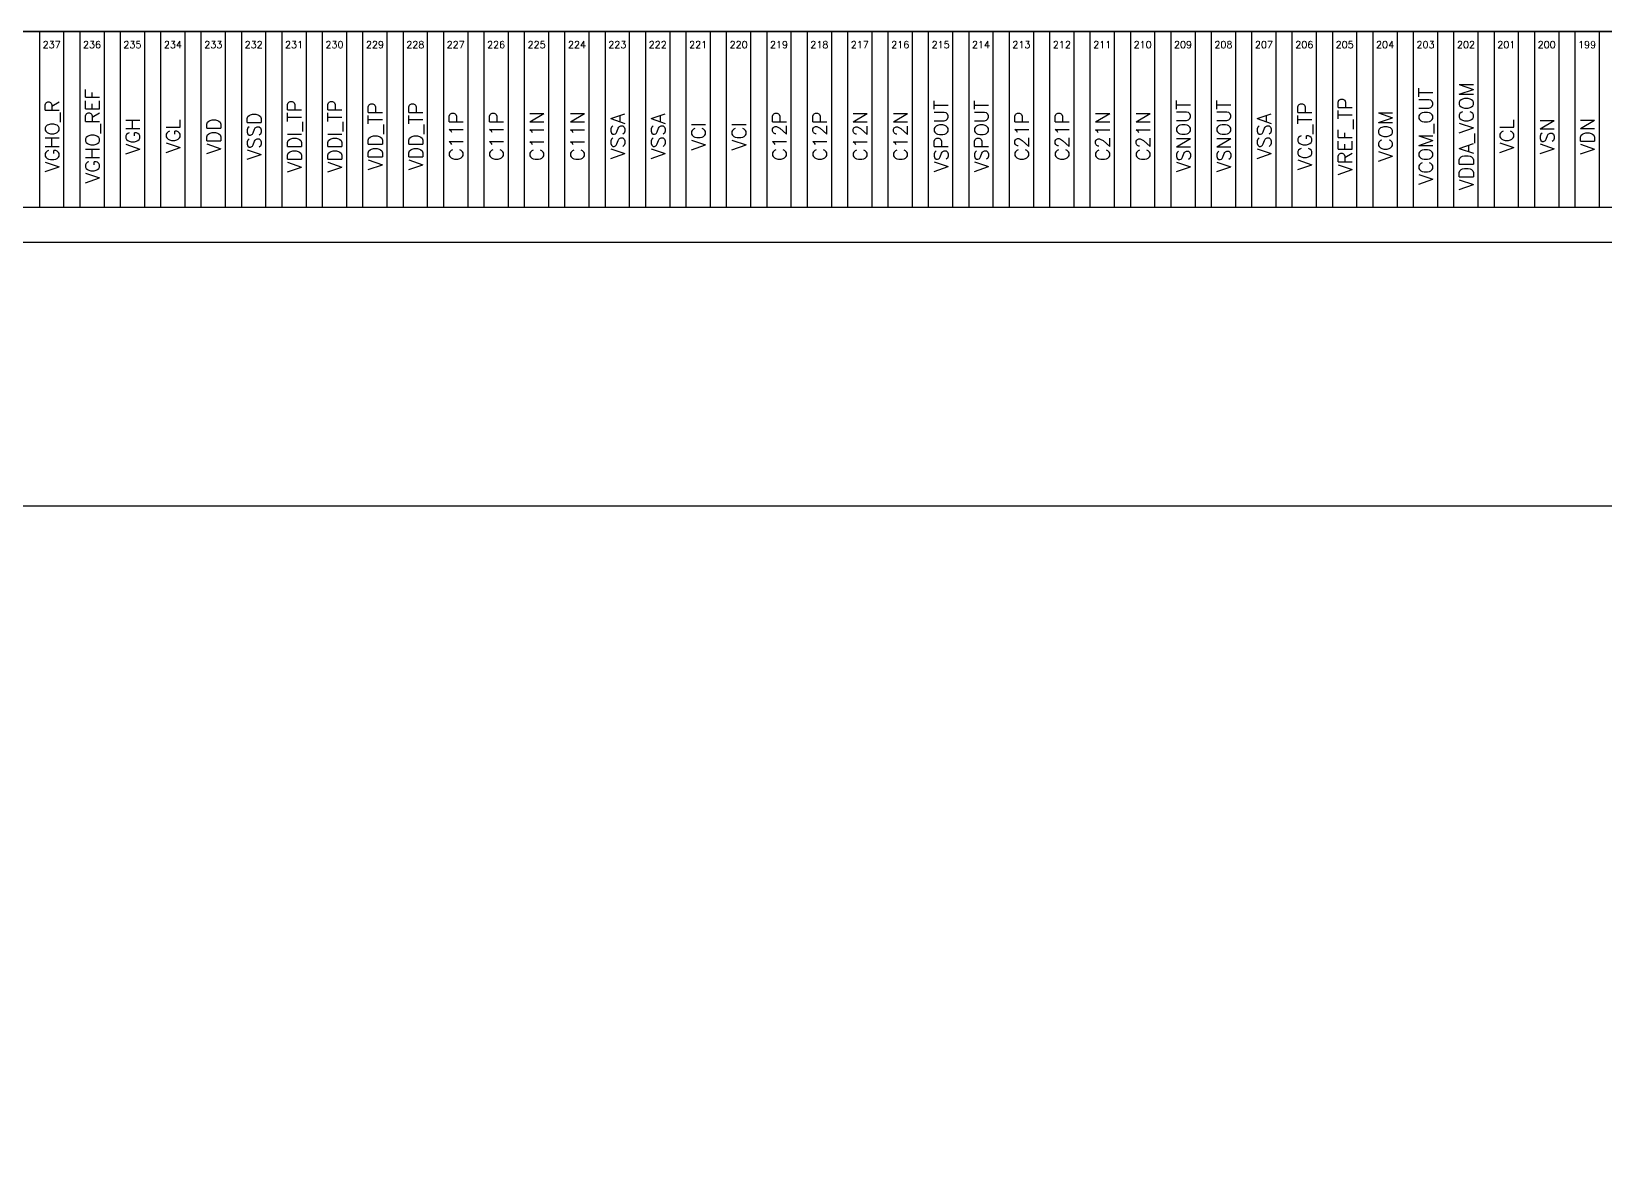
# Model space of a CAD drawing. Header units: millimetres. Extents: x 1862 to 2439, y 367 to 860.
# Drawn here: x 2045.241 to 2049.715, y 553.343 to 556.543 of the extents above; entities that cross this region are included whole.
import ezdxf
from ezdxf.enums import TextEntityAlignment as Align

# ---------------------------------------------------------------- set-up
doc = ezdxf.new("R2010")
doc.units = ezdxf.units.MM
for name, color, linetype in [('DIM（标注）', 3, 'Continuous'), ('FPC', 7, 'Continuous'), ('标 注', 3, 'Continuous')]:
    doc.layers.add(name, color=color, linetype=linetype)
doc.styles.get("Standard").update_dxf_attribs({"font": 'txt', "bigfont": 'gbcbig.shx'})
doc.styles.add('宋体', font='')
doc.styles.get('宋体').set_extended_font_data('SimSun')
doc.dimstyles.new('LYLCM', dxfattribs={"dimtxt": 3, "dimasz": 1.2, "dimexe": 0.2, "dimexo": 0.2, "dimgap": 0.09, "dimtad": 0, "dimzin": 0, "dimdsep": 46, "dimtxsty": '宋体', "dimcen": 0.1, "dimadec": 0, "dimazin": 0, "dimtfac": 1, "dimtofl": 0, "dimtmove": 0, "dimatfit": 0, "dimldrblk": 'CLOSEDBLANK', "dimfxl": 1, "dimtolj": 1, "dimtzin": 0, "dimarcsym": 0})

# ---------------------------------------------------------------- blocks, each defined once
blk = doc.blocks.new('LCD')
at = {"color": 6}
blk.add_line((7370.5424, -538.5852), (7424.3824, -538.5852), dxfattribs=at)
for points in [[(7382.0249, -538.4852), (7412.8999, -538.4852), (7412.8999, -537.9852), (7382.0249, -537.9852)], [(7384.9499, -538.4852), (7385.0199, -538.4852), (7385.0199, -537.9852), (7384.9499, -537.9852)], [(7385.0649, -538.4852), (7385.1349, -538.4852), (7385.1349, -537.9852), (7385.0649, -537.9852)], [(7385.1799, -538.4852), (7385.2499, -538.4852), (7385.2499, -537.9852), (7385.1799, -537.9852)], [(7385.2949, -538.4852), (7385.3649, -538.4852), (7385.3649, -537.9852), (7385.2949, -537.9852)], [(7385.4099, -538.4852), (7385.4799, -538.4852), (7385.4799, -537.9852), (7385.4099, -537.9852)], [(7385.5249, -538.4852), (7385.5949, -538.4852), (7385.5949, -537.9852), (7385.5249, -537.9852)], [(7385.6399, -538.4852), (7385.7099, -538.4852), (7385.7099, -537.9852), (7385.6399, -537.9852)], [(7385.7549, -538.4852), (7385.8249, -538.4852), (7385.8249, -537.9852), (7385.7549, -537.9852)], [(7385.8699, -538.4852), (7385.9399, -538.4852), (7385.9399, -537.9852), (7385.8699, -537.9852)], [(7385.9849, -538.4852), (7386.0549, -538.4852), (7386.0549, -537.9852), (7385.9849, -537.9852)], [(7386.0999, -538.4852), (7386.1699, -538.4852), (7386.1699, -537.9852), (7386.0999, -537.9852)], [(7386.2149, -538.4852), (7386.2849, -538.4852), (7386.2849, -537.9852), (7386.2149, -537.9852)], [(7386.3299, -538.4852), (7386.3999, -538.4852), (7386.3999, -537.9852), (7386.3299, -537.9852)], [(7386.4449, -538.4852), (7386.5149, -538.4852), (7386.5149, -537.9852), (7386.4449, -537.9852)], [(7386.5599, -538.4852), (7386.6299, -538.4852), (7386.6299, -537.9852), (7386.5599, -537.9852)], [(7386.6749, -538.4852), (7386.7449, -538.4852), (7386.7449, -537.9852), (7386.6749, -537.9852)], [(7386.7899, -538.4852), (7386.8599, -538.4852), (7386.8599, -537.9852), (7386.7899, -537.9852)], [(7386.9049, -538.4852), (7386.9749, -538.4852), (7386.9749, -537.9852), (7386.9049, -537.9852)], [(7387.0199, -538.4852), (7387.0899, -538.4852), (7387.0899, -537.9852), (7387.0199, -537.9852)], [(7387.1349, -538.4852), (7387.2049, -538.4852), (7387.2049, -537.9852), (7387.1349, -537.9852)], [(7387.2499, -538.4852), (7387.3199, -538.4852), (7387.3199, -537.9852), (7387.2499, -537.9852)], [(7387.3649, -538.4852), (7387.4349, -538.4852), (7387.4349, -537.9852), (7387.3649, -537.9852)], [(7387.4799, -538.4852), (7387.5499, -538.4852), (7387.5499, -537.9852), (7387.4799, -537.9852)], [(7387.5949, -538.4852), (7387.6649, -538.4852), (7387.6649, -537.9852), (7387.5949, -537.9852)], [(7387.7099, -538.4852), (7387.7799, -538.4852), (7387.7799, -537.9852), (7387.7099, -537.9852)], [(7387.8249, -538.4852), (7387.8949, -538.4852), (7387.8949, -537.9852), (7387.8249, -537.9852)], [(7387.9399, -538.4852), (7388.0099, -538.4852), (7388.0099, -537.9852), (7387.9399, -537.9852)], [(7388.0549, -538.4852), (7388.1249, -538.4852), (7388.1249, -537.9852), (7388.0549, -537.9852)], [(7388.1699, -538.4852), (7388.2399, -538.4852), (7388.2399, -537.9852), (7388.1699, -537.9852)], [(7388.2849, -538.4852), (7388.3549, -538.4852), (7388.3549, -537.9852), (7388.2849, -537.9852)], [(7388.3999, -538.4852), (7388.4699, -538.4852), (7388.4699, -537.9852), (7388.3999, -537.9852)], [(7388.5149, -538.4852), (7388.5849, -538.4852), (7388.5849, -537.9852), (7388.5149, -537.9852)], [(7388.6299, -538.4852), (7388.6999, -538.4852), (7388.6999, -537.9852), (7388.6299, -537.9852)], [(7388.7449, -538.4852), (7388.8149, -538.4852), (7388.8149, -537.9852), (7388.7449, -537.9852)], [(7388.8599, -538.4852), (7388.9299, -538.4852), (7388.9299, -537.9852), (7388.8599, -537.9852)], [(7388.9749, -538.4852), (7389.0449, -538.4852), (7389.0449, -537.9852), (7388.9749, -537.9852)], [(7389.0899, -538.4852), (7389.1599, -538.4852), (7389.1599, -537.9852), (7389.0899, -537.9852)], [(7389.2049, -538.4852), (7389.2749, -538.4852), (7389.2749, -537.9852), (7389.2049, -537.9852)], [(7389.3199, -538.4852), (7389.3899, -538.4852), (7389.3899, -537.9852), (7389.3199, -537.9852)]]:
    blk.add_lwpolyline(points, close=True, dxfattribs=at)
for s, p in [('237', (7384.9849, -538.0227)), ('236', (7385.0999, -538.0227)), ('235', (7385.2149, -538.0227)), ('234', (7385.3299, -538.0227)), ('233', (7385.4449, -538.0227)), ('232', (7385.5599, -538.0227)), ('231', (7385.6749, -538.0227)), ('230', (7385.7899, -538.0227)), ('229', (7385.9049, -538.0227)), ('228', (7386.0199, -538.0227)), ('227', (7386.1349, -538.0227)), ('226', (7386.2499, -538.0227)), ('225', (7386.3649, -538.0227)), ('224', (7386.4799, -538.0227)), ('223', (7386.5949, -538.0227)), ('222', (7386.7099, -538.0227)), ('221', (7386.8249, -538.0227)), ('220', (7386.9399, -538.0227)), ('219', (7387.0549, -538.0227)), ('218', (7387.1699, -538.0227)), ('217', (7387.2849, -538.0227)), ('216', (7387.3999, -538.0227)), ('215', (7387.5149, -538.0227)), ('214', (7387.6299, -538.0227)), ('213', (7387.7449, -538.0227)), ('212', (7387.8599, -538.0227)), ('211', (7387.9749, -538.0227)), ('210', (7388.0899, -538.0227)), ('209', (7388.2049, -538.0227)), ('208', (7388.3199, -538.0227)), ('207', (7388.4349, -538.0227)), ('206', (7388.5499, -538.0227)), ('205', (7388.6649, -538.0227)), ('204', (7388.7799, -538.0227)), ('203', (7388.8949, -538.0227)), ('202', (7389.0099, -538.0227)), ('201', (7389.1249, -538.0227)), ('200', (7389.2399, -538.0227)), ('199', (7389.3549, -538.0227))]:
    blk.add_text(s, height=0.02, dxfattribs=at).set_placement(p, align=Align.MIDDLE_CENTER)
for s, p in [('VGHO_REF', (7385.1011, -538.2832)), ('VCOM_OUT', (7388.8961, -538.2832)), ('VDDA_VCOM', (7389.0111, -538.2832)), ('VGHO_R', (7384.9861, -538.2832)), ('VDDI_TP', (7385.6761, -538.2832)), ('VDDI_TP', (7385.7911, -538.2832)), ('VDD_TP', (7385.9061, -538.2832)), ('VDD_TP', (7386.0211, -538.2832)), ('VSPOUT', (7387.5161, -538.2832)), ('VSPOUT', (7387.6311, -538.2832)), ('VSNOUT', (7388.2061, -538.2832)), ('VSNOUT', (7388.3211, -538.2832)), ('VCG_TP', (7388.5511, -538.2832)), ('VREF_TP', (7388.6661, -538.2832)), ('VGH', (7385.2161, -538.2832)), ('VGL', (7385.3311, -538.2832)), ('VDD', (7385.4461, -538.2832)), ('VSSD', (7385.5611, -538.2832)), ('C11P', (7386.1361, -538.2832)), ('C11P', (7386.2511, -538.2832)), ('C11N', (7386.3661, -538.2832)), ('C11N', (7386.4811, -538.2832)), ('VSSA', (7386.5961, -538.2832)), ('VSSA', (7386.7111, -538.2832)), ('VCI', (7386.8261, -538.2832)), ('VCI', (7386.9411, -538.2832)), ('C12P', (7387.0561, -538.2832)), ('C12P', (7387.1711, -538.2832)), ('C12N', (7387.2861, -538.2832)), ('C12N', (7387.4011, -538.2832)), ('C21P', (7387.7461, -538.2832)), ('C21P', (7387.8611, -538.2832)), ('C21N', (7387.9761, -538.2832)), ('C21N', (7388.0911, -538.2832)), ('VSSA', (7388.4361, -538.2832)), ('VCOM', (7388.7811, -538.2832)), ('VCL', (7389.1261, -538.2832)), ('VSN', (7389.2411, -538.2832)), ('VDN', (7389.3561, -538.2832))]:
    blk.add_text(s, height=0.04, rotation=90, dxfattribs=at).set_placement(p, align=Align.MIDDLE_CENTER)
blk = doc.blocks.new('f')
at = {"layer": '标 注', "color": 7}
blk.add_line((7244.2204, -553.3534), (7288.2704, -553.3534), dxfattribs=at)
blk = doc.blocks.new('*D75')
at = {"layer": 'Defpoints', "color": 0, "transparency": 16777216}
for p in [(2030.0271, 553.3426), (2000.2534, 510.1037), (2051.476, 510.1037)]:
    blk.add_point(p, dxfattribs=at)
at = {"layer": 'DIM（标注）', "color": 0, "lineweight": -2, "transparency": 16777216}
for p, q in [((2029.8271, 553.3426), (2000.0534, 553.3426)), ((2000.2534, 552.1426), (2000.2534, 542.3299)), ((2000.2534, 511.3037), (2000.2534, 521.1164)), ((2051.276, 510.1037), (2000.0534, 510.1037))]:
    blk.add_line(p, q, dxfattribs=at)
at = {"layer": 'DIM（标注）', "color": 0, "transparency": 16777216}
for points in [[(2000.0534, 552.1426), (2000.4534, 552.1426), (2000.2534, 553.3426)], [(2000.0534, 511.3037), (2000.4534, 511.3037), (2000.2534, 510.1037)]]:
    blk.add_solid(points, dxfattribs=at)
at = {"layer": 'DIM（标注）', "color": 0, "transparency": 16777216, "insert": (2000.2534, 531.7232), "char_height": 3, "attachment_point": 5, "rotation": 90, "style": '宋体'}
blk.add_mtext('\\A1;43.24%%P0.5', dxfattribs=at)
blk = doc.blocks.new('_ClosedBlank')
at = {"color": 0, "linetype": 'ByBlock', "lineweight": -2}
for p, q in [((-1, 0.1667), (0, 0)), ((-1, 0.1667), (-1, -0.1667)), ((0, 0), (-1, -0.1667))]:
    blk.add_line(p, q, dxfattribs=at)

msp = doc.modelspace()

# ---------------------------------------------------------------- linework, layer by layer
at = {"layer": 'FPC', "color": 30}
msp.add_line((2041.9412, 556.5426), (2073.6112, 556.5426), dxfattribs=at)

# ---------------------------------------------------------------- block references
at = {"layer": '标 注', "color": 7}
for name, p in [('f', (-5206.9451, 1108.546)), ('LCD', (-5339.6862, 1094.5278))]:
    msp.add_blockref(name, p, dxfattribs=at)

# ---------------------------------------------------------------- dimensions: what is measured, and where the dimension line sits
at = {"layer": 'DIM（标注）'}
dim = msp.add_linear_dim(base=(2000.2534, 510.1037), p1=(2030.0271, 553.3426), p2=(2051.476, 510.1037), angle=90, text='<>%%P0.5', dimstyle='LYLCM', dxfattribs=at)
dim.commit()
dim.dimension.update_dxf_attribs({"geometry": '*D75', "text_midpoint": (2000.2534, 531.7232)})

doc.saveas('drawing.dxf')
